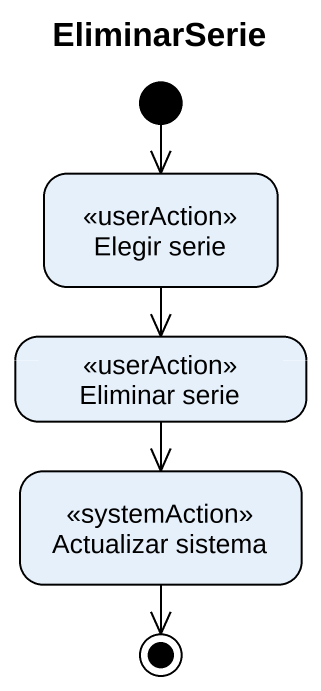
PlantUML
@startuml
title EliminarSerie
hide empty description
state "Elegir serie" as Elegir_serie <<userAction>>
state "Eliminar serie" as Eliminar_serie <<userAction>>
state "Actualizar sistema" as Actualizar_sistema <<systemAction>>
[*] --> Elegir_serie
Elegir_serie --> Eliminar_serie
Eliminar_serie --> Actualizar_sistema
Actualizar_sistema --> [*]
@enduml
